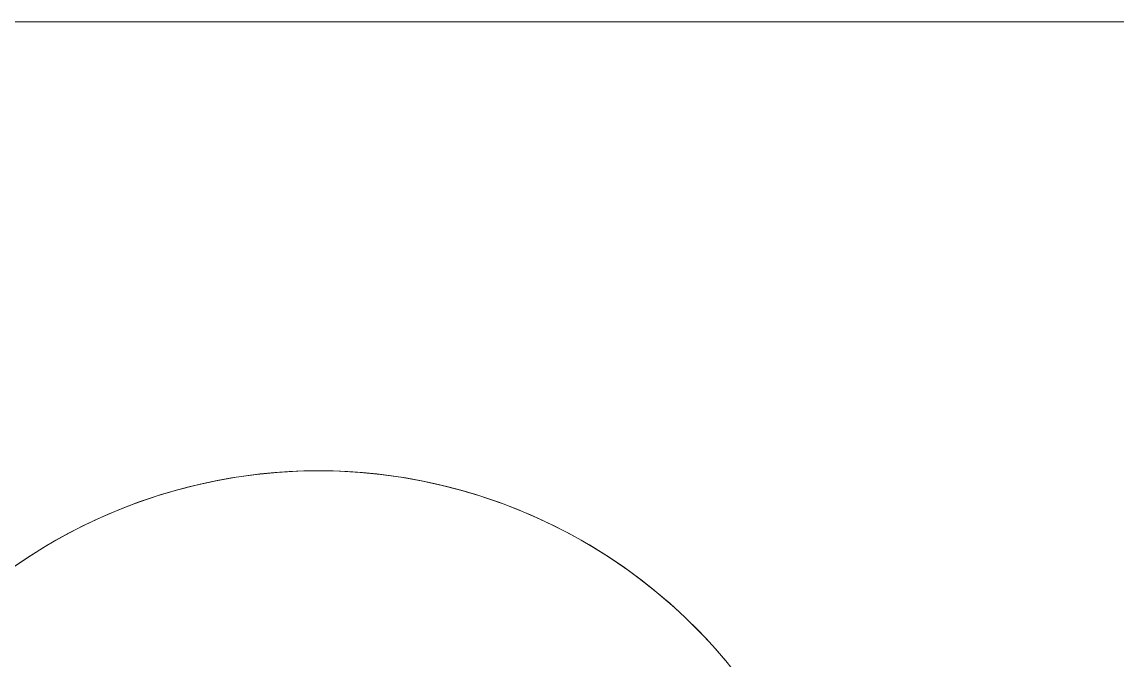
# Model space of a CAD drawing. Header units: metres. Extents: x -55 to 260, y -121 to 64.
# Drawn here: x 11.49 to 11.6963, y 19.8197 to 19.9401 of the extents above; entities that cross this region are included whole.
import ezdxf

# ---------------------------------------------------------------- set-up
doc = ezdxf.new("R2010")
doc.units = ezdxf.units.M
for name, color, linetype, lineweight in [('0-1', 7, 'Continuous', 5), ('45ESTAC-1', 253, 'Continuous', 5), ('70LINEA-1', 254, 'Continuous', 5)]:
    doc.layers.add(name, color=color, linetype=linetype, lineweight=lineweight)

# ---------------------------------------------------------------- blocks, each defined once
blk = doc.blocks.new('Sign - SpeedLimit_Handicap - Handicap-V264-A1 _ A700')
at = {"layer": '45ESTAC-1'}
blk.add_ellipse((11.54586, 19.7555), major_axis=(0.09976, 0.00693), ratio=0.999167, start_param=0.279657, end_param=2.723118, dxfattribs=at)
blk = doc.blocks.new('22011_AR_rvt-1-A1 _ A700')
at = {"layer": '70LINEA-1'}
blk.add_line((0.64617, 19.94005), (28.04547, 19.94005), dxfattribs=at)
at = {"layer": '45ESTAC-1'}
blk.add_blockref('Sign - SpeedLimit_Handicap - Handicap-V264-A1 _ A700', (0, 0), dxfattribs=at)
blk = doc.blocks.new('Sign - SpeedLimit_Handicap - Handicap-V657-A1 _ A700')
at = {"layer": '45ESTAC-1'}
blk.add_ellipse((11.54586, 19.7555), major_axis=(0.09976, 0.00693), ratio=0.999167, start_param=0.628722, end_param=2.374052, dxfattribs=at)
blk = doc.blocks.new('22011_AR_rvt-2-A1 _ A700')
at = {"layer": '70LINEA-1'}
blk.add_line((0.64617, 19.94005), (28.04547, 19.94005), dxfattribs=at)
at = {"layer": '45ESTAC-1'}
blk.add_blockref('Sign - SpeedLimit_Handicap - Handicap-V657-A1 _ A700', (0, 0), dxfattribs=at)

msp = doc.modelspace()

# ---------------------------------------------------------------- block references
at = {"layer": '0-1'}
for name in ['22011_AR_rvt-2-A1 _ A700', '22011_AR_rvt-1-A1 _ A700']:
    msp.add_blockref(name, (0, 0), dxfattribs=at)

doc.saveas('drawing.dxf')
